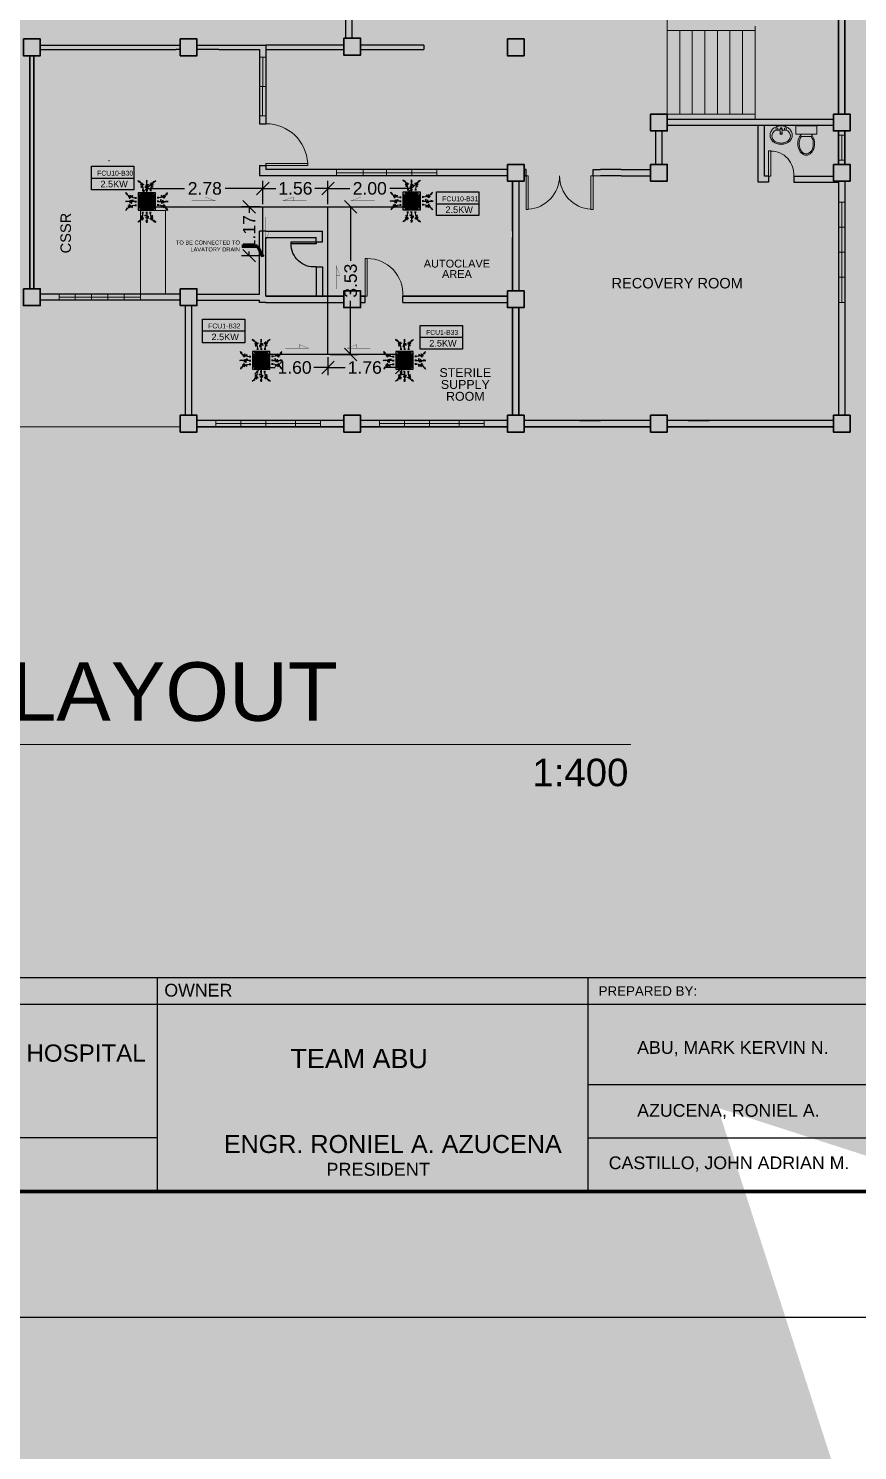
# Model space of a CAD drawing. Header units: millimetres. Extents: x -60 to 576, y -39 to 287.
# Drawn here: x 267.96 to 287.79, y 76.2 to 110.21 of the extents above; entities that cross this region are included whole.
import ezdxf

# ---------------------------------------------------------------- set-up
doc = ezdxf.new("R2010")
doc.units = ezdxf.units.MM
doc.header["$MEASUREMENT"] = 0
for name, color, linetype in [('AIR', 7, 'Continuous'), ('AIR-00', 7, 'Continuous'), ('AIR-01', 7, 'Continuous'), ('AIR-02', 7, 'Continuous'), ('AIR-04', 7, 'Continuous'), ('DRAIN PIPE', 7, 'Continuous'), ('fcu drain', 7, 'Continuous'), ('label', 7, 'Continuous'), ('Legends', 7, 'Continuous'), ('M-AC-TEXT', 7, 'Continuous'), ('template', 7, 'Continuous')]:
    doc.layers.add(name, color=color, linetype=linetype)
doc.styles.add('ar-dim-axis', font='romans.shx', dxfattribs={"width": 0.8})
doc.styles.add('arial', font='arial.ttf')
doc.styles.add('OIP FONT', font='GOTHIC.TTF', dxfattribs={"height": 150})
doc.styles.get("Standard").update_dxf_attribs({"font": 'arial.ttf'})
doc.styles.add('SWISSLT175', font='swissl.ttf', dxfattribs={"height": 0.175})
doc.dimstyles.new('ar-dim-axis', dxfattribs={"dimtxt": 350, "dimasz": 250, "dimexe": 75, "dimexo": 75, "dimgap": 200, "dimtad": 1, "dimdec": 0, "dimzin": 12, "dimdsep": 46, "dimtxsty": 'ar-dim-axis', "dimblk": 'ARCHTICK', "dimcen": 120, "dimclrd": 11, "dimclre": 8, "dimclrt": 4, "dimadec": 0, "dimazin": 3, "dimtm": 1, "dimtfac": 1, "dimtdec": 0, "dimtix": 1, "dimtmove": 2, "dimatfit": 3, "dimldrblk": 'ARCHTICK', "dimfxl": 1, "dimtolj": 1, "dimtzin": 0, "dimarcsym": 1})
doc.dimstyles.new('Copy of dimension', dxfattribs={"dimtxt": 0.3, "dimasz": 0.3, "dimexe": 0.18, "dimexo": 0.0625, "dimgap": 0.09, "dimtad": 0, "dimzin": 0, "dimdsep": 46, "dimtxsty": 'Standard', "dimblk": 'OBLIQUE', "dimcen": 0.09, "dimclrd": 256, "dimclre": 256, "dimclrt": 256, "dimadec": 0, "dimazin": 0, "dimtfac": 1, "dimtofl": 0, "dimtmove": 0, "dimatfit": 3, "dimldrblk": 'OBLIQUE', "dimfxl": 1, "dimtolj": 1, "dimtzin": 0, "dimarcsym": 0})

# ---------------------------------------------------------------- blocks, each defined once
blk = doc.blocks.new('_ARCHTICK')
at = {"color": 0, "linetype": 'ByBlock', "const_width": 0.15}
blk.add_lwpolyline([(-0.5, -0.5), (0.5, 0.5)], dxfattribs=at)
blk = doc.blocks.new('door-.60m')
at = {"ltscale": 0.03}
blk.add_lwpolyline([(0, 0), (0.05, 0), (0.05, 0.6), (0, 0.6)], close=True, dxfattribs=at)
blk.add_arc((0.05, 0.048), 0.552, 355.0209, 90, dxfattribs=at)
blk = doc.blocks.new('FCU-13000P (CASSETTE SPLIT)')
at = {"layer": 'AIR-00', "ltscale": 3}
for p, q in [((0, 0.523), (0, 1)), ((-0.523, 0), (-1, 0)), ((-0.558, 0.193), (-0.487, 0.193)), ((-0.558, 0.162), (-0.487, 0.162)), ((-0.558, 0.016), (-0.487, 0.016)), ((-0.193, 0.558), (-0.193, 0.487)), ((-0.162, 0.558), (-0.162, 0.487)), ((-0.016, 0.558), (-0.016, 0.487)), ((0.016, 0.558), (0.016, 0.487)), ((0.162, 0.558), (0.162, 0.487)), ((0.193, 0.558), (0.193, 0.487)), ((0.558, 0.193), (0.487, 0.193)), ((0.558, 0.162), (0.487, 0.162)), ((0.558, 0.016), (0.487, 0.016)), ((0.523, 0), (1, 0)), ((-0.558, -0.016), (-0.487, -0.016)), ((-0.558, -0.162), (-0.487, -0.162)), ((-0.558, -0.193), (-0.487, -0.193)), ((-0.193, -0.558), (-0.193, -0.487)), ((-0.162, -0.558), (-0.162, -0.487)), ((-0.016, -0.558), (-0.016, -0.487)), ((0, -0.523), (0, -1)), ((0.016, -0.558), (0.016, -0.487)), ((0.162, -0.558), (0.162, -0.487)), ((0.193, -0.558), (0.193, -0.487)), ((0.558, -0.016), (0.487, -0.016)), ((0.558, -0.162), (0.487, -0.162)), ((0.558, -0.193), (0.487, -0.193))]:
    blk.add_line(p, q, dxfattribs=at)
at = {"layer": 'AIR-00'}
for p, q in [((0.295, -0.295), (-0.295, 0.295)), ((0.295, 0.295), (-0.295, -0.295))]:
    blk.add_line(p, q, dxfattribs=at)
at = {"layer": 'AIR-00', "ltscale": 3}
for points in [[(-0.335, 0.895), (-0.311, 0.932), (-0.416, 0.973)], [(-0.022, 0.89), (0.022, 0.89), (0, 1)], [(0.335, 0.895), (0.311, 0.932), (0.416, 0.973)], [(-0.89, 0.022), (-0.89, -0.022), (-1, 0)], [(-0.895, 0.335), (-0.932, 0.311), (-0.973, 0.416)], [(0.89, 0.022), (0.89, -0.022), (1, 0)], [(0.895, 0.335), (0.932, 0.311), (0.973, 0.416)], [(-0.895, -0.335), (-0.932, -0.311), (-0.973, -0.416)], [(0.895, -0.335), (0.932, -0.311), (0.973, -0.416)], [(-0.335, -0.895), (-0.311, -0.932), (-0.416, -0.973)], [(-0.022, -0.89), (0.022, -0.89), (0, -1)], [(0.335, -0.895), (0.311, -0.932), (0.416, -0.973)]]:
    blk.add_lwpolyline(points, close=True, dxfattribs=at)
at = {"layer": 'AIR-00'}
for points in [[(-0.323, 0.914, -0.171809), (-0.178, 0.558), (-0.178, 0.522)], [(0.323, 0.914, 0.171809), (0.178, 0.558), (0.178, 0.522)], [(-0.914, 0.323, 0.171809), (-0.558, 0.178), (-0.522, 0.178)], [(0.914, 0.323, -0.171809), (0.558, 0.178), (0.522, 0.178)], [(-0.914, -0.323, -0.171809), (-0.558, -0.178), (-0.522, -0.178)], [(-0.323, -0.914, 0.171809), (-0.178, -0.558), (-0.178, -0.522)], [(0.323, -0.914, -0.171809), (0.178, -0.558), (0.178, -0.522)], [(0.914, -0.323, 0.171809), (0.558, -0.178), (0.522, -0.178)]]:
    blk.add_lwpolyline(points, format="xyb", dxfattribs=at)
for points in [[(-0.26, -0.26), (0.26, -0.26), (0.26, 0.26), (-0.26, 0.26)], [(-0.21, -0.21), (0.21, -0.21), (0.21, 0.21), (-0.21, 0.21)], [(-0.16, -0.16), (0.16, -0.16), (0.16, 0.16), (-0.16, 0.16)], [(-0.11, -0.11), (0.11, -0.11), (0.11, 0.11), (-0.11, 0.11)], [(-0.06, -0.06), (0.06, -0.06), (0.06, 0.06), (-0.06, 0.06)]]:
    blk.add_lwpolyline(points, close=True, dxfattribs=at)
at = {"layer": 'AIR-00', "ltscale": 3}
for points in [[(-0.268, 0.84), (-0.231, 0.852), (-0.134, 0.882), (-0.422, 0.704), (0.005, 0.903), (-0.358, 0.645), (-0.239, 0.678), (-0.199, 0.69)], [(0.268, 0.84), (0.231, 0.852), (0.134, 0.882), (0.422, 0.704), (-0.005, 0.903), (0.358, 0.645), (0.239, 0.678), (0.199, 0.69)], [(-0.84, 0.268), (-0.852, 0.231), (-0.882, 0.134), (-0.704, 0.422), (-0.903, -0.005), (-0.645, 0.358), (-0.678, 0.239), (-0.69, 0.199)], [(0.84, 0.268), (0.852, 0.231), (0.882, 0.134), (0.704, 0.422), (0.903, -0.005), (0.645, 0.358), (0.678, 0.239), (0.69, 0.199)], [(-0.84, -0.268), (-0.852, -0.231), (-0.882, -0.134), (-0.704, -0.422), (-0.903, 0.005), (-0.645, -0.358), (-0.678, -0.239), (-0.69, -0.199)], [(0.84, -0.268), (0.852, -0.231), (0.882, -0.134), (0.704, -0.422), (0.903, 0.005), (0.645, -0.358), (0.678, -0.239), (0.69, -0.199)], [(-0.268, -0.84), (-0.231, -0.852), (-0.134, -0.882), (-0.422, -0.704), (0.005, -0.903), (-0.358, -0.645), (-0.239, -0.678), (-0.199, -0.69)], [(0.268, -0.84), (0.231, -0.852), (0.134, -0.882), (0.422, -0.704), (-0.005, -0.903), (0.358, -0.645), (0.239, -0.678), (0.199, -0.69)]]:
    blk.add_open_spline(points, degree=3, knots=[0.0032834, 0.0032834, 0.0032834, 0.0032834, 0.0712567, 0.1924075, 0.3347111, 0.5062145, 0.5813292, 0.5813292, 0.5813292, 0.5813292], dxfattribs=at)
for points in [[(0, 0.8), (0.077, 0.776), (-0.058, 0.755), (0.098, 0.718), (-0.087, 0.663), (0, 0.631)], [(-0.8, 0), (-0.776, -0.077), (-0.755, 0.058), (-0.718, -0.098), (-0.663, 0.087), (-0.631, 0)], [(0.8, 0), (0.776, -0.077), (0.755, 0.058), (0.718, -0.098), (0.663, 0.087), (0.631, 0)], [(0, -0.8), (0.077, -0.776), (-0.058, -0.755), (0.098, -0.718), (-0.087, -0.663), (0, -0.631)]]:
    blk.add_spline(points, degree=3, dxfattribs=at)
for points in [[(-0.416, 0.973), (-0.335, 0.895), (-0.311, 0.932)], [(0, 1), (-0.022, 0.89), (0.022, 0.89)], [(0.416, 0.973), (0.335, 0.895), (0.311, 0.932)], [(-1, 0), (-0.89, 0.022), (-0.89, -0.022)], [(-0.973, 0.416), (-0.895, 0.335), (-0.932, 0.311)], [(1, 0), (0.89, 0.022), (0.89, -0.022)], [(0.973, 0.416), (0.895, 0.335), (0.932, 0.311)], [(-0.973, -0.416), (-0.895, -0.335), (-0.932, -0.311)], [(0.973, -0.416), (0.895, -0.335), (0.932, -0.311)], [(-0.416, -0.973), (-0.335, -0.895), (-0.311, -0.932)], [(0, -1), (-0.022, -0.89), (0.022, -0.89)], [(0.416, -0.973), (0.335, -0.895), (0.311, -0.932)]]:
    blk.add_solid(points, dxfattribs=at)
at = {"layer": 'AIR-01'}
for points in [[(-0.373, 0.31), (-0.348, 0.31), (-0.348, -0.31), (-0.373, -0.31)], [(-0.31, 0.372), (0.31, 0.372), (0.31, 0.348), (-0.31, 0.348)], [(0.372, 0.31), (0.348, 0.31), (0.348, -0.31), (0.372, -0.31)], [(-0.31, -0.373), (0.31, -0.373), (0.31, -0.348), (-0.31, -0.348)]]:
    blk.add_lwpolyline(points, close=True, dxfattribs=at)
at = {"layer": 'AIR-02'}
blk.add_lwpolyline([(-0.26, -0.31), (0.26, -0.31, 0.414214), (0.31, -0.26), (0.31, 0.26, 0.414214), (0.26, 0.31), (-0.26, 0.31, 0.414214), (-0.31, 0.26), (-0.31, -0.26, 0.414214)], format="xyb", close=True, dxfattribs=at)
at = {"layer": 'AIR-04'}
blk.add_lwpolyline([(-0.41, -0.41), (0.41, -0.41), (0.41, 0.41), (-0.41, 0.41)], close=True, dxfattribs=at)
blk = doc.blocks.new('_Oblique')
at = {"color": 0, "linetype": 'ByBlock', "lineweight": -2}
blk.add_line((-0.5, -0.5), (0.5, 0.5), dxfattribs=at)
blk = doc.blocks.new('*D260')
at = {"lineweight": -2, "transparency": 16777216}
for p, q in [((270.788, 106.009), (270.788, 106.568)), ((273.564, 106.009), (273.564, 106.568)), ((270.788, 106.388), (271.694, 106.388)), ((273.564, 106.388), (272.659, 106.388))]:
    blk.add_line(p, q, dxfattribs=at)
at = {"layer": 'Defpoints', "color": 0, "transparency": 16777216}
for p in [(273.564, 106.388), (270.788, 105.946), (273.564, 105.946)]:
    blk.add_point(p, dxfattribs=at)
at = {"lineweight": -2, "transparency": 16777216, "xscale": 0.3, "yscale": 0.3, "zscale": 0.3, "rotation": 180}
blk.add_blockref('_Oblique', (270.788, 106.388), dxfattribs=at)
at = {"lineweight": -2, "transparency": 16777216, "xscale": 0.3, "yscale": 0.3, "zscale": 0.3}
blk.add_blockref('_Oblique', (273.564, 106.388), dxfattribs=at)
at = {"transparency": 16777216, "insert": (272.176, 106.388), "char_height": 0.3, "attachment_point": 5}
blk.add_mtext('\\A1;2.78', dxfattribs=at)
blk = doc.blocks.new('*D261')
at = {"lineweight": -2, "transparency": 16777216}
for p, q in [((273.564, 106.009), (273.564, 106.568)), ((275.122, 106.009), (275.122, 106.568)), ((273.564, 106.388), (273.878, 106.388)), ((275.122, 106.388), (274.808, 106.388))]:
    blk.add_line(p, q, dxfattribs=at)
at = {"layer": 'Defpoints', "color": 0, "transparency": 16777216}
for p in [(275.122, 106.388), (273.564, 105.946), (275.122, 105.946)]:
    blk.add_point(p, dxfattribs=at)
at = {"lineweight": -2, "transparency": 16777216, "xscale": 0.3, "yscale": 0.3, "zscale": 0.3, "rotation": 180}
blk.add_blockref('_Oblique', (273.564, 106.388), dxfattribs=at)
at = {"lineweight": -2, "transparency": 16777216, "xscale": 0.3, "yscale": 0.3, "zscale": 0.3}
blk.add_blockref('_Oblique', (275.122, 106.388), dxfattribs=at)
at = {"transparency": 16777216, "insert": (274.343, 106.388), "char_height": 0.3, "attachment_point": 5}
blk.add_mtext('\\A1;1.56', dxfattribs=at)
blk = doc.blocks.new('*D262')
at = {"lineweight": -2, "transparency": 16777216}
for p, q in [((275.122, 106.009), (275.122, 106.568)), ((277.124, 106.009), (277.124, 106.568)), ((275.122, 106.388), (275.642, 106.388)), ((277.124, 106.388), (276.605, 106.388))]:
    blk.add_line(p, q, dxfattribs=at)
at = {"layer": 'Defpoints', "color": 0, "transparency": 16777216}
for p in [(277.124, 106.388), (275.122, 105.946), (277.124, 105.946)]:
    blk.add_point(p, dxfattribs=at)
at = {"lineweight": -2, "transparency": 16777216, "xscale": 0.3, "yscale": 0.3, "zscale": 0.3, "rotation": 180}
blk.add_blockref('_Oblique', (275.122, 106.388), dxfattribs=at)
at = {"lineweight": -2, "transparency": 16777216, "xscale": 0.3, "yscale": 0.3, "zscale": 0.3}
blk.add_blockref('_Oblique', (277.124, 106.388), dxfattribs=at)
at = {"transparency": 16777216, "insert": (276.123, 106.388), "char_height": 0.3, "attachment_point": 5}
blk.add_mtext('\\A1;2.00', dxfattribs=at)
blk = doc.blocks.new('*D263')
at = {"lineweight": -2, "transparency": 16777216}
for p, q in [((273.501, 105.946), (273.056, 105.946)), ((273.236, 105.946), (273.236, 105.807)), ((273.501, 104.78), (273.056, 104.78)), ((273.236, 104.78), (273.236, 104.876))]:
    blk.add_line(p, q, dxfattribs=at)
at = {"layer": 'Defpoints', "color": 0, "transparency": 16777216}
for p in [(273.564, 105.946), (273.236, 104.78), (273.564, 104.78)]:
    blk.add_point(p, dxfattribs=at)
at = {"lineweight": -2, "transparency": 16777216, "xscale": 0.3, "yscale": 0.3, "zscale": 0.3}
for p, rotation in [((273.236, 105.946), 90), ((273.236, 104.78), 270)]:
    blk.add_blockref('_Oblique', p, dxfattribs=dict(at, rotation=rotation))
at = {"transparency": 16777216, "insert": (273.236, 105.342), "char_height": 0.3, "attachment_point": 5, "rotation": 90}
blk.add_mtext('\\A1;1.17', dxfattribs=at)
blk = doc.blocks.new('*D264')
at = {"lineweight": -2, "transparency": 16777216}
for p, q in [((275.185, 105.946), (275.845, 105.946)), ((275.665, 105.946), (275.665, 104.66)), ((275.665, 102.415), (275.665, 103.701)), ((275.185, 102.415), (275.845, 102.415))]:
    blk.add_line(p, q, dxfattribs=at)
at = {"layer": 'Defpoints', "color": 0, "transparency": 16777216}
for p in [(275.122, 105.946), (275.122, 102.415), (275.665, 102.415)]:
    blk.add_point(p, dxfattribs=at)
at = {"lineweight": -2, "transparency": 16777216, "xscale": 0.3, "yscale": 0.3, "zscale": 0.3}
for p, rotation in [((275.665, 105.946), 90), ((275.665, 102.415), 270)]:
    blk.add_blockref('_Oblique', p, dxfattribs=dict(at, rotation=rotation))
at = {"transparency": 16777216, "insert": (275.665, 104.181), "char_height": 0.3, "attachment_point": 5, "rotation": 90}
blk.add_mtext('\\A1;3.53', dxfattribs=at)
blk = doc.blocks.new('*D265')
at = {"lineweight": -2, "transparency": 16777216}
for p, q in [((275.122, 102.352), (275.122, 101.924)), ((275.122, 102.104), (275.537, 102.104)), ((276.884, 102.104), (276.468, 102.104)), ((276.884, 102.352), (276.884, 101.924))]:
    blk.add_line(p, q, dxfattribs=at)
at = {"layer": 'Defpoints', "color": 0, "transparency": 16777216}
for p in [(275.122, 102.415), (276.884, 102.415), (276.884, 102.104)]:
    blk.add_point(p, dxfattribs=at)
at = {"lineweight": -2, "transparency": 16777216, "xscale": 0.3, "yscale": 0.3, "zscale": 0.3, "rotation": 180}
blk.add_blockref('_Oblique', (275.122, 102.104), dxfattribs=at)
at = {"lineweight": -2, "transparency": 16777216, "xscale": 0.3, "yscale": 0.3, "zscale": 0.3}
blk.add_blockref('_Oblique', (276.884, 102.104), dxfattribs=at)
at = {"transparency": 16777216, "insert": (276.003, 102.104), "char_height": 0.3, "attachment_point": 5}
blk.add_mtext('\\A1;1.76', dxfattribs=at)
blk = doc.blocks.new('*D266')
at = {"lineweight": -2, "transparency": 16777216}
for p, q in [((273.524, 102.345), (273.524, 101.924)), ((273.524, 102.104), (273.858, 102.104)), ((275.122, 102.104), (274.788, 102.104)), ((275.122, 102.352), (275.122, 101.924))]:
    blk.add_line(p, q, dxfattribs=at)
at = {"layer": 'Defpoints', "color": 0, "transparency": 16777216}
for p in [(273.524, 102.408), (275.122, 102.415), (273.524, 102.104)]:
    blk.add_point(p, dxfattribs=at)
at = {"lineweight": -2, "transparency": 16777216, "xscale": 0.3, "yscale": 0.3, "zscale": 0.3, "rotation": 180}
blk.add_blockref('_Oblique', (273.524, 102.104), dxfattribs=at)
at = {"lineweight": -2, "transparency": 16777216, "xscale": 0.3, "yscale": 0.3, "zscale": 0.3}
blk.add_blockref('_Oblique', (275.122, 102.104), dxfattribs=at)
at = {"transparency": 16777216, "insert": (274.323, 102.104), "char_height": 0.3, "attachment_point": 5}
blk.add_mtext('\\A1;1.60', dxfattribs=at)

msp = doc.modelspace()

# ---------------------------------------------------------------- linework, layer by layer
at = {"color": 8, "lineweight": 9}
for p, q in [((283.238, 110.165), (283.238, 112.565)), ((285.338, 110.165), (285.338, 110.265)), ((285.038, 110.165), (283.238, 110.165)), ((283.238, 110.165), (283.238, 108.165)), ((283.538, 110.165), (283.538, 108.165)), ((283.838, 110.165), (283.838, 108.165)), ((284.138, 110.165), (284.138, 108.165)), ((284.438, 110.165), (284.438, 108.165)), ((284.738, 110.165), (284.738, 108.165)), ((285.038, 110.165), (285.038, 108.165)), ((285.038, 110.165), (285.338, 110.165)), ((285.338, 110.165), (285.338, 108.165)), ((273.638, 109.525), (273.49, 109.525)), ((273.49, 109.525), (273.49, 108.125)), ((273.564, 109.525), (273.56, 108.125)), ((273.638, 108.825), (273.638, 109.525)), ((273.638, 108.825), (273.49, 108.825)), ((285.338, 108.165), (283.238, 108.165)), ((283.238, 108.04), (283.238, 108.165)), ((285.338, 108.04), (285.338, 108.165)), ((273.49, 108.125), (273.636, 108.124)), ((286.313, 107.884), (286.313, 107.684)), ((286.813, 107.884), (286.313, 107.884)), ((286.813, 107.684), (286.813, 107.884)), ((285.949, 107.686), (285.935, 107.807)), ((285.978, 107.686), (285.991, 107.807)), ((286.313, 107.684), (286.813, 107.684)), ((286.473, 107.634), (286.654, 107.634)), ((287.488, 107.663), (287.338, 107.663)), ((287.338, 107.663), (287.338, 107.063)), ((287.413, 107.663), (287.413, 107.063)), ((287.488, 107.363), (287.488, 107.663)), ((275.326, 106.687), (275.326, 106.837)), ((275.326, 106.837), (277.726, 106.837)), ((275.963, 106.687), (275.963, 106.837)), ((276.526, 106.687), (276.526, 106.837)), ((277.126, 106.687), (277.126, 106.837)), ((277.726, 106.837), (277.726, 106.687)), ((283.238, 106.962), (283.238, 106.837)), ((287.338, 107.063), (287.488, 107.063)), ((277.726, 106.762), (275.326, 106.762)), ((276.526, 106.687), (275.326, 106.687)), ((276.526, 106.687), (277.726, 106.687)), ((279.688, 106.562), (279.688, 106.537)), ((287.488, 106.562), (287.488, 106.062)), ((271.238, 105.862), (271.238, 103.862)), ((287.488, 106.062), (287.338, 106.062)), ((287.338, 106.062), (287.338, 103.662)), ((287.413, 106.062), (287.413, 103.662)), ((287.488, 104.862), (287.488, 106.062)), ((268.088, 105.587), (268.088, 105.212)), ((287.488, 105.462), (287.338, 105.462)), ((268.088, 105.212), (268.088, 103.987)), ((279.538, 104.837), (279.538, 104.987)), ((287.488, 104.862), (287.338, 104.862)), ((287.488, 103.662), (287.488, 104.862)), ((273.638, 103.962), (273.638, 104.462)), ((287.488, 104.262), (287.338, 104.262)), ((268.688, 103.862), (268.238, 103.862)), ((268.688, 103.862), (268.688, 103.712)), ((270.638, 103.787), (268.688, 103.787)), ((269.078, 103.712), (269.078, 103.862)), ((269.078, 103.862), (269.468, 103.862)), ((269.468, 103.862), (269.468, 103.712)), ((269.858, 103.712), (269.858, 103.862)), ((269.858, 103.862), (270.248, 103.862)), ((270.248, 103.862), (270.248, 103.712)), ((271.188, 103.862), (270.588, 103.862)), ((270.638, 103.712), (270.638, 103.862)), ((268.238, 103.712), (268.688, 103.712)), ((268.688, 103.712), (270.588, 103.712)), ((268.688, 103.712), (269.078, 103.712)), ((269.468, 103.712), (269.858, 103.712)), ((270.248, 103.712), (270.638, 103.712)), ((270.588, 103.712), (271.338, 103.712)), ((287.338, 103.662), (287.488, 103.662)), ((271.588, 100.687), (256.263, 100.687)), ((272.438, 100.687), (272.438, 100.837)), ((274.945, 100.762), (272.438, 100.762)), ((273.638, 100.687), (272.438, 100.687)), ((273.038, 100.687), (273.038, 100.837)), ((273.638, 100.837), (273.638, 100.687)), ((273.745, 100.837), (274.945, 100.837)), ((274.345, 100.837), (274.345, 100.687)), ((274.945, 100.837), (274.945, 100.687)), ((276.351, 100.687), (276.351, 100.837)), ((278.857, 100.762), (276.351, 100.762)), ((277.551, 100.687), (276.351, 100.687)), ((276.951, 100.687), (276.951, 100.837)), ((277.551, 100.837), (277.551, 100.687)), ((277.657, 100.837), (278.857, 100.837)), ((278.257, 100.837), (278.257, 100.687)), ((278.857, 100.837), (278.857, 100.687)), ((279.813, 100.837), (280.538, 100.837)), ((280.538, 100.837), (281.138, 100.837)), ((282.138, 100.837), (281.638, 100.837)), ((282.138, 100.837), (282.838, 100.837)), ((283.238, 100.837), (283.738, 100.837)), ((284.738, 100.837), (284.238, 100.837)), ((284.738, 100.837), (285.738, 100.837)), ((285.738, 100.837), (286.338, 100.837)), ((286.338, 100.837), (287.213, 100.837))]:
    msp.add_line(p, q, dxfattribs=at)
at = {"color": 8, "lineweight": 25}
for p, q in [((287.338, 112.565), (287.338, 108.165)), ((287.488, 112.565), (287.488, 108.165)), ((287.338, 108.165), (287.338, 111.437)), ((287.488, 108.165), (287.488, 111.437)), ((275.701, 109.978), (275.701, 110.572)), ((275.551, 109.978), (275.551, 110.522)), ((267.988, 103.987), (267.988, 109.562)), ((267.988, 109.562), (267.988, 103.987)), ((268.088, 109.562), (268.088, 106.587)), ((268.088, 103.987), (268.088, 109.562)), ((268.088, 109.562), (268.088, 103.987)), ((268.238, 109.812), (271.188, 109.812)), ((268.238, 109.712), (271.488, 109.712)), ((271.188, 109.812), (271.588, 109.812)), ((271.588, 109.712), (271.488, 109.712)), ((271.988, 109.812), (273.488, 109.812)), ((272.513, 109.712), (271.988, 109.712)), ((272.513, 109.712), (273.488, 109.712)), ((273.488, 109.812), (273.638, 109.812)), ((273.488, 109.712), (273.488, 107.937)), ((273.638, 109.812), (273.638, 107.937)), ((275.501, 109.812), (273.638, 109.812)), ((273.638, 109.712), (275.501, 109.712)), ((277.413, 109.812), (275.901, 109.812)), ((275.901, 109.712), (277.413, 109.712)), ((277.413, 109.812), (277.413, 109.712)), ((268.088, 107.962), (268.088, 105.862)), ((273.488, 107.937), (273.638, 107.937)), ((287.213, 108.04), (283.238, 108.04)), ((287.213, 107.89), (283.238, 107.89)), ((285.413, 106.534), (285.413, 107.884)), ((285.563, 106.684), (285.563, 107.884)), ((282.963, 106.962), (282.963, 107.765)), ((283.113, 106.962), (283.113, 107.765)), ((287.338, 107.765), (287.338, 106.962)), ((287.338, 106.962), (287.338, 107.765)), ((287.488, 107.765), (287.488, 106.962)), ((287.488, 106.962), (287.488, 107.765)), ((273.488, 106.937), (273.488, 106.837)), ((273.488, 106.937), (273.638, 106.937)), ((273.488, 106.837), (273.488, 106.687)), ((273.638, 106.937), (273.638, 106.846)), ((273.638, 106.846), (273.638, 106.837)), ((279.413, 106.837), (273.638, 106.837)), ((279.863, 106.837), (279.813, 106.837)), ((279.863, 106.687), (279.863, 106.837)), ((281.463, 106.837), (281.638, 106.837)), ((281.463, 106.687), (281.463, 106.837)), ((282.138, 106.837), (281.638, 106.837)), ((282.138, 106.837), (282.838, 106.837)), ((273.638, 106.687), (273.488, 106.687)), ((279.413, 106.687), (273.638, 106.687)), ((279.538, 106.562), (279.538, 104.987)), ((279.538, 105.362), (279.538, 106.537)), ((279.688, 106.562), (279.688, 104.987)), ((279.688, 106.537), (279.688, 103.937)), ((279.813, 106.687), (279.863, 106.687)), ((282.138, 106.687), (281.638, 106.687)), ((282.138, 106.687), (282.838, 106.687)), ((287.338, 106.562), (287.338, 100.962)), ((287.338, 106.562), (287.338, 100.962)), ((287.488, 106.562), (287.488, 100.962)), ((273.488, 103.862), (273.488, 105.362)), ((273.638, 105.362), (273.488, 105.362)), ((273.638, 103.812), (273.638, 105.212)), ((279.538, 103.937), (279.538, 105.212)), ((279.538, 104.987), (279.538, 103.937)), ((279.688, 104.987), (279.688, 103.937)), ((271.588, 103.862), (268.238, 103.862)), ((271.988, 103.862), (273.488, 103.862)), ((273.638, 103.812), (275.501, 103.812)), ((275.501, 103.812), (273.638, 103.812)), ((275.901, 103.812), (276.013, 103.812)), ((276.013, 103.812), (275.901, 103.812)), ((276.013, 103.662), (276.013, 103.812)), ((276.913, 103.812), (278.188, 103.812)), ((276.913, 103.662), (276.913, 103.812)), ((279.413, 103.812), (276.913, 103.812)), ((278.188, 103.812), (279.413, 103.812)), ((271.588, 103.712), (268.238, 103.712)), ((271.713, 100.962), (271.713, 103.587)), ((271.863, 100.962), (271.863, 103.587)), ((271.988, 103.712), (273.488, 103.712)), ((273.488, 103.662), (273.488, 103.712)), ((273.638, 103.662), (273.488, 103.662)), ((273.638, 103.662), (275.501, 103.662)), ((275.901, 103.662), (276.013, 103.662)), ((276.913, 103.662), (279.413, 103.662)), ((279.538, 103.537), (279.538, 100.962)), ((279.538, 100.962), (279.538, 103.537)), ((279.688, 103.537), (279.688, 100.962)), ((279.688, 100.962), (279.688, 103.537)), ((279.538, 102.837), (279.538, 100.962)), ((275.501, 100.837), (271.988, 100.837)), ((275.501, 100.687), (271.988, 100.687)), ((271.988, 100.687), (275.501, 100.687)), ((275.501, 100.687), (273.488, 100.687)), ((275.501, 100.837), (273.638, 100.837)), ((279.413, 100.837), (275.901, 100.837)), ((279.413, 100.837), (275.901, 100.837)), ((279.413, 100.687), (275.901, 100.687)), ((279.413, 100.687), (275.901, 100.687)), ((275.901, 100.687), (279.413, 100.687)), ((282.838, 100.837), (279.813, 100.837)), ((282.838, 100.687), (279.813, 100.687)), ((279.813, 100.687), (282.838, 100.687)), ((281.138, 100.837), (281.638, 100.837)), ((287.213, 100.837), (283.238, 100.837)), ((287.213, 100.687), (283.238, 100.687)), ((283.238, 100.687), (287.213, 100.687)), ((283.738, 100.837), (284.238, 100.837))]:
    msp.add_line(p, q, dxfattribs=at)
at = {"color": 8, "lineweight": 13}
for p, q in [((273.638, 106.987), (273.638, 106.937)), ((274.638, 106.987), (273.638, 106.987)), ((273.638, 106.987), (273.638, 106.937)), ((273.638, 106.937), (274.638, 106.937)), ((274.638, 106.937), (274.638, 106.987)), ((279.863, 106.687), (279.913, 106.687)), ((279.913, 106.687), (279.863, 106.687)), ((279.863, 106.687), (279.863, 105.887)), ((279.913, 105.887), (279.913, 106.687)), ((281.413, 105.887), (281.413, 106.687)), ((281.413, 106.687), (281.463, 106.687)), ((281.413, 106.687), (281.638, 106.687)), ((281.463, 106.687), (281.463, 105.887)), ((279.863, 105.887), (279.913, 105.887)), ((281.463, 105.887), (281.413, 105.887))]:
    msp.add_line(p, q, dxfattribs=at)
at = {"color": 8, "lineweight": 25, "ltscale": 0.4}
for p, q in [((285.663, 106.534), (285.413, 106.534)), ((285.663, 106.684), (285.563, 106.684)), ((285.663, 106.684), (285.663, 106.534)), ((286.263, 106.684), (286.263, 106.534)), ((286.263, 106.684), (287.213, 106.684)), ((286.263, 106.534), (287.338, 106.534)), ((273.638, 105.362), (274.988, 105.362)), ((273.638, 105.212), (274.838, 105.212)), ((273.638, 105.212), (274.838, 105.212)), ((274.838, 105.112), (274.838, 105.212)), ((274.838, 105.112), (274.988, 105.112)), ((274.988, 105.112), (274.988, 105.362)), ((274.838, 104.512), (274.988, 104.512)), ((274.838, 104.512), (274.838, 103.812)), ((274.988, 104.512), (274.988, 103.812))]:
    msp.add_line(p, q, dxfattribs=at)
at = {"color": 8, "lineweight": 9, "ltscale": 0.4}
for p in [(270.638, 103.862), (271.238, 105.862)]:
    msp.add_line(p, (270.638, 105.862), dxfattribs=at)
at = {"color": 0, "linetype": 'ByBlock', "lineweight": 9}
msp.add_line((282.367, 93.09), (244.397, 93.09), dxfattribs=at)
at = {"color": 8, "lineweight": 35}
for points in [[(267.838, 109.962), (268.238, 109.962), (268.238, 109.562), (267.838, 109.562)], [(271.588, 109.962), (271.988, 109.962), (271.988, 109.562), (271.588, 109.562)], [(275.501, 109.978), (275.901, 109.978), (275.901, 109.578), (275.501, 109.578)], [(279.413, 109.962), (279.813, 109.962), (279.813, 109.562), (279.413, 109.562)], [(282.838, 108.165), (283.238, 108.165), (283.238, 107.765), (282.838, 107.765)], [(287.213, 108.165), (287.613, 108.165), (287.613, 107.765), (287.213, 107.765)], [(279.413, 106.962), (279.813, 106.962), (279.813, 106.562), (279.413, 106.562)], [(282.838, 106.962), (283.238, 106.962), (283.238, 106.562), (282.838, 106.562)], [(287.213, 106.962), (287.613, 106.962), (287.613, 106.562), (287.213, 106.562)], [(267.838, 103.987), (268.238, 103.987), (268.238, 103.587), (267.838, 103.587)], [(271.588, 103.987), (271.988, 103.987), (271.988, 103.587), (271.588, 103.587)], [(275.501, 103.937), (275.901, 103.937), (275.901, 103.537), (275.501, 103.537)], [(279.413, 103.937), (279.813, 103.937), (279.813, 103.537), (279.413, 103.537)], [(271.588, 100.962), (271.988, 100.962), (271.988, 100.562), (271.588, 100.562)], [(275.501, 100.962), (275.901, 100.962), (275.901, 100.562), (275.501, 100.562)], [(279.413, 100.962), (279.813, 100.962), (279.813, 100.562), (279.413, 100.562)], [(282.838, 100.962), (283.238, 100.962), (283.238, 100.562), (282.838, 100.562)], [(287.213, 100.962), (287.613, 100.962), (287.613, 100.562), (287.213, 100.562)]]:
    msp.add_lwpolyline(points, close=True, dxfattribs=at)
at = {"color": 8, "lineweight": 9}
for points in [[(273.49, 109.525), (273.636, 109.525), (273.636, 108.124), (273.49, 108.124)], [(287.338, 107.663), (287.488, 107.663), (287.488, 107.063), (287.338, 107.063)], [(277.726, 106.687), (275.326, 106.687), (275.326, 106.837), (277.726, 106.837)], [(275.326, 106.837), (277.726, 106.837), (277.726, 106.687), (275.326, 106.687)], [(287.338, 106.062), (287.488, 106.062), (287.488, 103.662), (287.338, 103.662)], [(268.688, 103.862), (270.638, 103.862), (270.638, 103.712), (268.688, 103.712)], [(272.438, 100.837), (274.945, 100.837), (274.945, 100.687), (272.438, 100.687)], [(276.351, 100.837), (278.857, 100.837), (278.857, 100.687), (276.351, 100.687)]]:
    msp.add_lwpolyline(points, close=True, dxfattribs=at)
msp.add_lwpolyline([(285.698, 107.663, 0.11576), (285.718, 107.58, 0.104047), (285.776, 107.506, 0.090875), (285.86, 107.459, 0.083344), (285.963, 107.442, 0.083344), (286.067, 107.459, 0.090875), (286.151, 107.506, 0.104047), (286.209, 107.58, 0.11576), (286.228, 107.663, 0.11576), (286.209, 107.745, 0.104047), (286.151, 107.819, 0.090875), (286.067, 107.866, 0.083344), (285.963, 107.884, 0.083344), (285.86, 107.866, 0.090875), (285.776, 107.819, 0.104047), (285.718, 107.745, 0.11576)], format="xyb", close=True, dxfattribs=at)
for points in [[(285.741, 107.642, 0.124838), (285.757, 107.579, 0.105788), (285.806, 107.521, 0.086697), (285.876, 107.485, 0.076776), (285.963, 107.472, 0.076776), (286.051, 107.485, 0.086697), (286.121, 107.521, 0.105788), (286.17, 107.579, 0.124838), (286.186, 107.642, 0.124838), (286.17, 107.704, 0.105788), (286.121, 107.762, 0.040067), (286.09, 107.782), (285.988, 107.782, 0.040067)], [(285.939, 107.782), (285.837, 107.782, 0.040067), (285.806, 107.762, 0.105788), (285.757, 107.704, 0.124838), (285.741, 107.642, 0.124838)]]:
    msp.add_lwpolyline(points, format="xyb", dxfattribs=at)
at = {"color": 8, "lineweight": 13, "ltscale": 0.03}
for points in [[(285.663, 106.684), (285.713, 106.684), (285.713, 107.284), (285.663, 107.284)], [(276.013, 103.812), (276.063, 103.812), (276.063, 104.712), (276.013, 104.712)]]:
    msp.add_lwpolyline(points, close=True, dxfattribs=at)
at = {"color": 8, "lineweight": 9}
for centre, radius in [((285.862, 107.811), 0.0255), ((285.963, 107.817), 0.0095), ((286.065, 107.811), 0.0255)]:
    msp.add_circle(centre, radius, dxfattribs=at)
at = {"color": 8, "lineweight": 13}
for centre, radius, start, end in [((273.638, 106.937), 1, 2.866, 90), ((279.863, 106.687), 0.8, 273.5833, 0), ((281.463, 106.687), 0.8, 180, 266.4167)]:
    msp.add_arc(centre, radius, start, end, dxfattribs=at)
at = {"color": 8, "lineweight": 9}
for centre, radius, start, end in [((285.963, 107.811), 0.028, 353.7545, 186.2455), ((285.963, 107.709), 0.025, 138.7978, 233.6932), ((285.963, 107.779), 0.0948, 261.2026, 278.7974), ((285.963, 107.709), 0.025, 251.3793, 288.6207), ((285.963, 107.709), 0.025, 306.3068, 41.2022), ((286.473, 107.584), 0.05, 90, 151.8499), ((286.654, 107.584), 0.05, 28.0084, 90)]:
    msp.add_arc(centre, radius, start, end, dxfattribs=at)
at = {"color": 8, "lineweight": 13, "ltscale": 0.03}
for centre, radius, start in [((285.713, 106.731), 0.552, 355.0209), ((276.063, 103.861), 0.851, 356.7268)]:
    msp.add_arc(centre, radius, start, 90, dxfattribs=at)
at = {"color": 8, "lineweight": 9}
msp.add_ellipse((286.563, 107.459), major_axis=(0, 0.275), ratio=0.727273, start_param=0.612555, end_param=5.670631, dxfattribs=at)
msp.add_open_spline([(286.429, 107.607), (286.42, 107.591), (286.412, 107.573), (286.385, 107.482), (286.391, 107.394), (286.448, 107.263), (286.498, 107.221), (286.597, 107.208), (286.649, 107.234), (286.723, 107.345), (286.741, 107.429), (286.725, 107.543), (286.714, 107.577), (286.698, 107.607)], degree=3, knots=[0.937253, 0.937253, 0.937253, 0.937253, 1.185372, 1.185372, 2.113864, 2.113864, 3.042356, 3.042356, 3.970847, 3.970847, 4.899339, 4.899339, 5.346062, 5.346062, 5.346062, 5.346062], dxfattribs=at)
at = {"color": 8, "lineweight": 9, "ltscale": 0.3}
msp.add_point((269.883, 107.049), dxfattribs=at)
at = {"layer": 'DRAIN PIPE', "color": 7, "linetype": 'Continuous', "const_width": 0.005}
for points in [[(271.863, 106.093), (272.424, 106.093), (272.189, 106.181), (272.189, 106.093)], [(274.613, 106.093), (274.053, 106.093), (274.288, 106.181), (274.288, 106.093)], [(276.236, 106.093), (275.676, 106.093), (275.911, 106.181), (275.911, 106.093)], [(273.635, 105.702), (273.635, 105.141), (273.724, 105.376), (273.635, 105.376)], [(275.319, 103.98), (275.319, 104.541), (275.407, 104.306), (275.319, 104.306)], [(274.106, 102.566), (274.666, 102.566), (274.431, 102.655), (274.431, 102.566)], [(276.138, 102.566), (275.578, 102.566), (275.813, 102.655), (275.813, 102.566)]]:
    msp.add_lwpolyline(points, dxfattribs=at)
at = {"layer": 'fcu drain', "linetype": 'Continuous'}
for p, q in [((270.788, 105.946), (277.124, 105.946)), ((273.564, 104.78), (273.564, 105.946)), ((275.122, 102.415), (275.122, 105.946)), ((276.884, 102.415), (273.524, 102.415))]:
    msp.add_line(p, q, dxfattribs=at)
msp.add_circle((273.564, 104.78), 0.0183, dxfattribs=at)
at = {"layer": 'fcu drain', "color": 2, "linetype": 'Continuous'}
msp.add_circle((273.564, 104.78), 0.00904, dxfattribs=at)
at = {"layer": 'Legends', "linetype": 'Continuous', "lineweight": 25}
for p, q in [((269.465, 106.635), (270.477, 106.635)), ((277.719, 106.023), (278.732, 106.023)), ((272.121, 102.981), (273.133, 102.981)), ((277.331, 102.827), (278.343, 102.827))]:
    msp.add_line(p, q, dxfattribs=at)
at = {"layer": 'Legends'}
for points in [[(269.465, 106.919), (270.477, 106.919), (270.477, 106.351), (269.465, 106.351)], [(277.719, 106.307), (278.732, 106.307), (278.732, 105.739), (277.719, 105.739)], [(272.121, 103.265), (273.133, 103.265), (273.133, 102.697), (272.121, 102.697)], [(277.331, 103.111), (278.343, 103.111), (278.343, 102.543), (277.331, 102.543)]]:
    msp.add_lwpolyline(points, close=True, dxfattribs=at)
at = {"layer": 'template'}
for p, q in [((219.715, 87.52), (309.966, 87.52)), ((271.037, 87.52), (271.037, 82.399)), ((281.34, 87.52), (281.34, 82.399)), ((235.561, 86.88), (292.132, 86.88)), ((281.34, 84.96), (292.132, 84.96)), ((235.561, 83.686), (271.037, 83.686)), ((281.34, 83.679), (292.132, 83.679)), ((213.698, 79.391), (312.974, 79.391))]:
    msp.add_line(p, q, dxfattribs=at)
at = {"layer": 'template', "linetype": 'Continuous', "const_width": 0.0853}
msp.add_lwpolyline([(219.715, 82.399), (309.966, 82.399), (309.966, 146.778), (219.715, 146.778)], close=True, dxfattribs=at)

# ---------------------------------------------------------------- block references
at = {"color": 8, "lineweight": 9, "ltscale": 0.4, "xscale": -1, "rotation": 90}
msp.add_blockref('door-.60m', (274.838, 105.112), dxfattribs=at)
at = {"layer": 'AIR', "xscale": 0.5113536813550488, "yscale": 0.5113536813550488, "zscale": 0.5113536813550488}
for p in [(270.788, 106.076), (277.124, 106.086), (273.524, 102.275), (276.954, 102.275)]:
    msp.add_blockref('FCU-13000P (CASSETTE SPLIT)', p, dxfattribs=at)

# ---------------------------------------------------------------- texts
at = {"color": 0, "linetype": 'ByBlock', "lineweight": 9}
for s, height, p in [('SECOND FLOOR DRAIN LAYOUT', 1.4, (244.718, 93.655)), ('SCALE                                                                                                                              1:400', 0.657637, (244.841, 92.092))]:
    msp.add_text(s, height=height, dxfattribs=at).set_placement(p)
at = {"layer": 'label', "color": 8, "lineweight": 9, "ltscale": 0.4, "insert": (268.85, 105.32), "char_height": 0.25, "attachment_point": 5, "rotation": 90, "line_spacing_factor": 0.8, "style": 'SWISSLT175'}
msp.add_mtext('CSSR', dxfattribs=at)
at = {"layer": 'label', "color": 8, "lineweight": 9, "ltscale": 0.4, "attachment_point": 5, "line_spacing_factor": 0.8, "style": 'SWISSLT175'}
for s, insert, char_height in [('AUTOCLAVE\\PAREA', (278.207, 104.466), 0.1875), ('RECOVERY ROOM', (283.476, 104.12), 0.25), ('STERILE\\PSUPPLY\\PROOM', (278.408, 101.698), 0.2125)]:
    msp.add_mtext(s, dxfattribs=dict(at, insert=insert, char_height=char_height))
at = {"layer": 'Legends', "linetype": 'Continuous', "lineweight": 25, "attachment_point": 1}
for s, width, insert, char_height in [('FCU10-B30', 0.44811, (269.601, 106.811), 0.117), ('2.5KW', 0.23674, (269.68, 106.571), 0.156), ('FCU10-B31', 0.44811, (277.856, 106.198), 0.117), ('2.5KW', 0.23674, (277.934, 105.958), 0.156), ('FCU1-B32', 0.44811, (272.257, 103.157), 0.117), ('2.5KW', 0.23674, (272.336, 102.916), 0.156), ('FCU1-B33', 0.44811, (277.467, 103.003), 0.117), ('2.5KW', 0.23674, (277.546, 102.763), 0.156)]:
    msp.add_mtext_dynamic_manual_height_columns(s, width=width, gutter_width=1.011, heights=[0], dxfattribs=dict(at, insert=insert, char_height=char_height))
at = {"layer": 'M-AC-TEXT', "insert": (273.015, 105.011), "char_height": 0.09822, "width": 1.56657, "attachment_point": 6, "style": 'OIP FONT'}
msp.add_mtext('TO BE CONNECTED TO LAVATORY DRAIN', dxfattribs=at)
at = {"layer": 'template', "style": 'arial'}
for s, height, p in [('OWNER', 0.304, (271.207, 87.061)), ('PREPARED BY: ', 0.22802, (281.598, 87.078)), ('PROPOSED THREE STOREY HOSPITAL', 0.41257, (259.841, 85.502)), ('TEAM ABU', 0.4598, (274.227, 85.348)), ('ABU, MARK KERVIN N.', 0.30402, (282.518, 85.69)), ('AZUCENA, RONIEL A.', 0.30402, (282.518, 84.185)), ('ENGR. RONIEL A. AZUCENA', 0.43038, (272.631, 83.319)), ('PRESIDENT', 0.3099, (275.084, 82.774)), ('CASTILLO, JOHN ADRIAN M.', 0.30402, (281.838, 82.932))]:
    msp.add_text(s, height=height, dxfattribs=at).set_placement(p)

# ---------------------------------------------------------------- dimensions: what is measured, and where the dimension line sits
for base, p1, p2, picture, middle in [((273.564, 106.388), (270.788, 105.946), (273.564, 105.946), '*D260', (272.176, 106.388)), ((275.122, 106.388), (273.564, 105.946), (275.122, 105.946), '*D261', (274.343, 106.388)), ((277.124, 106.388), (275.122, 105.946), (277.124, 105.946), '*D262', (276.123, 106.388)), ((273.524, 102.104), (275.122, 102.415), (273.524, 102.408), '*D266', (274.323, 102.104)), ((276.884, 102.104), (275.122, 102.415), (276.884, 102.415), '*D265', (276.003, 102.104))]:
    dim = msp.add_linear_dim(base=base, p1=p1, p2=p2, dimstyle='Copy of dimension')
    dim.commit()
    dim.dimension.update_dxf_attribs({"geometry": picture, "text_midpoint": middle})
dim = msp.add_linear_dim(base=(273.236, 104.78), p1=(273.564, 105.946), p2=(273.564, 104.78), angle=90, dimstyle='Copy of dimension')
dim.commit()
dim.dimension.update_dxf_attribs({"geometry": '*D263', "text_midpoint": (273.236, 105.342), "dimtype": 160})
dim = msp.add_linear_dim(base=(275.665, 102.415), p1=(275.122, 105.946), p2=(275.122, 102.415), angle=90, dimstyle='Copy of dimension')
dim.commit()
dim.dimension.update_dxf_attribs({"geometry": '*D264', "text_midpoint": (275.665, 104.181)})

# ---------------------------------------------------------------- leaders
at = {"layer": 'M-AC-TEXT', "annotation_type": 0, "has_hookline": 1, "text_width": 1.46}
for points, hookline_direction in [([(259.048, 107.921), (259.174, 108.169), (259.55, 108.17)], 0), ([(265.042, 107.907), (265.169, 108.155), (265.545, 108.156)], 0), ([(251.891, 106.794), (252.017, 107.042), (252.393, 107.043)], 0), ([(354.266, 106.345), (354.139, 106.593), (353.763, 106.594)], 1), ([(178.877, 105.216), (179.004, 105.464), (179.38, 105.465)], 0), ([(273.563, 104.762), (273.437, 105.01), (273.061, 105.011)], 1), ([(395.221, 100.371), (395.094, 100.619), (394.718, 100.62)], 1), ([(256.113, 138.209), (256.239, 137.961), (256.615, 137.962)], 0), ([(271.741, 138.228), (271.868, 137.98), (272.244, 137.981)], 0), ([(251.894, 135.502), (252.02, 135.254), (252.396, 135.256)], 0), ([(354.265, 135.03), (354.138, 134.782), (353.762, 134.783)], 1), ([(251.947, 129.352), (252.073, 129.104), (252.449, 129.105)], 0), ([(376.115, 126.041), (375.988, 125.793), (375.612, 125.794)], 1), ([(376.117, 115.276), (375.99, 115.028), (375.614, 115.029)], 1), ([(263.974, 114.479), (264.101, 114.231), (264.477, 114.232)], 0), ([(251.885, 106.727), (252.012, 106.479), (252.388, 106.48)], 0), ([(354.265, 106.272), (354.138, 106.024), (353.762, 106.025)], 1)]:
    msp.add_leader(points, dimstyle='ar-dim-axis', override={"dimtxt": 150, "dimasz": 150, "dimgap": 200, "dimtad": 0, "dimtih": 1, "dimtoh": 1, "dimtxsty": 'OIP FONT', "dimclrd": 256, "dimclre": 256, "dimclrt": 256, "dimfxl": 0.2, "dimfxlon": 1, "dimlwd": 65535, "dimlwe": 65535}, dxfattribs=dict(at, hookline_direction=hookline_direction))

doc.saveas('drawing.dxf')
